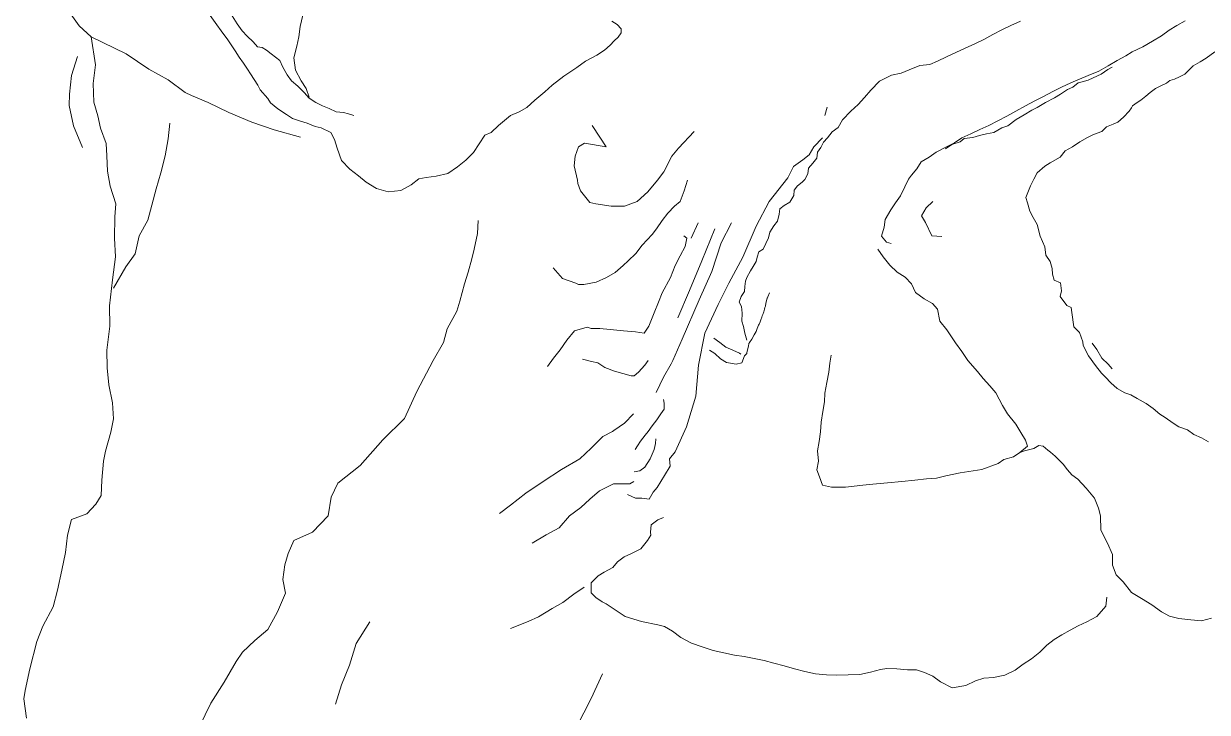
# Model space of a CAD drawing. Extents: x 683321 to 688873, y 7661944 to 7668387.
# Drawn here: x 684015.5 to 684514.3, y 7665271.7 to 7665561.9 of the extents above; entities that cross this region are included whole.
import ezdxf

# ---------------------------------------------------------------- set-up
doc = ezdxf.new("R2010")
doc.units = 0
doc.header["$MEASUREMENT"] = 0
doc.layers.add('01 CRESTA_Line', color=3, linetype='Continuous', lineweight=20)

msp = doc.modelspace()

# ---------------------------------------------------------------- linework, layer by layer
at = {"layer": '01 CRESTA_Line'}
for points in [[(684016.73, 7665269.2, 4157.71), (684015.51, 7665277.34, 4157.75), (684016.16, 7665280.89, 4157.69), (684018.14, 7665290.04, 4158.16), (684021.07, 7665301.53, 4158.08), (684023.59, 7665308.05, 4158.06), (684027.96, 7665316.16, 4159.42), (684029.73, 7665323.26, 4159.53), (684031.59, 7665331.57, 4159.66), (684033.07, 7665339.02, 4159.88), (684033.91, 7665346.34, 4159.97), (684035.62, 7665352.92, 4160.05), (684042.11, 7665355.39, 4159.76), (684045.94, 7665359.37, 4159.82), (684048.21, 7665363.13, 4159.64), (684048.38, 7665369.57, 4159.8), (684049.08, 7665377.6, 4159.93), (684049.97, 7665381.71, 4160.26), (684052.2, 7665389.8, 4160.26), (684053.3, 7665395.4, 4160.17), (684052.96, 7665402.16, 4160.13), (684051.45, 7665409.72, 4161.22), (684050.68, 7665416.84, 4161.04), (684050.59, 7665424.34, 4160.84), (684051.82, 7665434.38, 4160.84), (684051.63, 7665443.04, 4161.07), (684052.91, 7665453.91, 4161.2), (684054.14, 7665463.65, 4161.29), (684053.72, 7665471.5, 4162.27), (684053.95, 7665480.47, 4162.64), (684054.31, 7665485.95, 4162.91), (684051.99, 7665493.46, 4161.36), (684050.77, 7665499.76, 4161.51), (684050.55, 7665506.27, 4161.51), (684050.32, 7665511.44, 4162.24), (684047.82, 7665517.81, 4163.08), (684046.82, 7665523.12, 4163.63), (684045.09, 7665528.76, 4163.91), (684044.84, 7665536.66, 4163.61), (684045.77, 7665544.53, 4163.77), (684043.96, 7665556.29, 4161.78), (684038.83, 7665561.03, 4161.35), (684033.04, 7665569.33, 4159.73)], [(684263.33, 7665562.93, 4174.29), (684265.59, 7665561.55, 4174.31), (684267.3, 7665559.65, 4174.32), (684267.24, 7665558.07, 4174.32), (684266.08, 7665556.23, 4174.33), (684264.33, 7665554.68, 4174.34), (684262.59, 7665552.86, 4174.35), (684260.27, 7665550.77, 4174.44), (684257.05, 7665548.64, 4174.29), (684252.2, 7665546.08, 4174.15), (684248.59, 7665543.45, 4174.14), (684243.14, 7665539.73, 4174.04), (684238.19, 7665536, 4173.93), (684235.05, 7665533.22, 4173.94), (684230.93, 7665529.71, 4173.86), (684227.5, 7665526.54, 4173.74), (684224.25, 7665524.74, 4174.01), (684220.71, 7665523.25, 4173.84), (684215.62, 7665519.04, 4173.94), (684212.53, 7665516.09, 4173.95), (684209.87, 7665514.86, 4173.58), (684207.48, 7665511.26, 4173.76), (684204.99, 7665507.58, 4173.86), (684201.8, 7665504.35, 4173.89), (684198.31, 7665501.57, 4173.9), (684194.24, 7665498.78, 4173.9), (684189.33, 7665497.58, 4173.99), (684185.07, 7665497.11, 4173.99), (684181.98, 7665496.45, 4174.01), (684178.82, 7665493.92, 4174.02), (684174.42, 7665491.57, 4174.21), (684169.14, 7665490.99, 4174.3), (684164.23, 7665492.38, 4174.4), (684159.87, 7665495.09, 4174.4), (684156.59, 7665497.73, 4174.54), (684153, 7665500.63, 4174.59), (684149.4, 7665504.25, 4174.65), (684147.63, 7665509.4, 4174.69), (684146.52, 7665513.04, 4174.64), (684144.97, 7665516.03, 4174.65), (684140.89, 7665517.94, 4172.78), (684138.33, 7665518.54, 4172.86), (684134.93, 7665519.91, 4172.61), (684131.69, 7665520.97, 4173.51), (684128.79, 7665521.92, 4174.31), (684126.19, 7665523.61, 4173.96), (684122.59, 7665526.07, 4173.03), (684119.56, 7665528.6, 4172.24), (684118.44, 7665530.34, 4172.05), (684115.19, 7665534.05, 4171.44), (684114.13, 7665535.93, 4170.76), (684112.66, 7665538.31, 4170.31), (684111.08, 7665540.69, 4169.4), (684109.78, 7665542.66, 4168.93), (684108.16, 7665545.29, 4168.12), (684106.24, 7665547.73, 4167.43), (684104.69, 7665550.45, 4166.64), (684101.58, 7665555.08, 4165.36), (684098.73, 7665558.87, 4164.39), (684096.94, 7665561.46, 4163.67), (684094.05, 7665565.34, 4163.05)], [(684103.36, 7665565.22, 4163.84), (684105.44, 7665561.82, 4164.68), (684107.56, 7665558.91, 4165.36), (684109.74, 7665556.64, 4166.21), (684112.18, 7665554.18, 4167.5), (684113.98, 7665552.16, 4168.17), (684116.03, 7665551.9, 4169.92), (684117.81, 7665550.79, 4171.41), (684119.73, 7665549.16, 4172.69), (684123.43, 7665546.34, 4174.82), (684124.78, 7665543.63, 4175.06), (684126.58, 7665540.29, 4174.87), (684128.39, 7665537.8, 4173.81), (684131.1, 7665535.49, 4174.25), (684133.71, 7665532.82, 4174.08), (684135.81, 7665530.52, 4173.32), (684138.62, 7665528.7, 4172.95), (684141.47, 7665527.24, 4172.96), (684144.2, 7665526.08, 4172.8), (684147.14, 7665524.71, 4172.6), (684150.34, 7665524.51, 4172.66), (684152.39, 7665523.9, 4172.43), (684154.69, 7665523.24, 4172.34)], [(684133.1, 7665565.45, 4175.17), (684132.07, 7665560.65, 4175.23), (684131.49, 7665556.34, 4175.29), (684130.61, 7665552.36, 4175.29), (684129.38, 7665547.5, 4175.15), (684130.01, 7665542.31, 4175.16), (684132.5, 7665537.87, 4175.16), (684134.61, 7665534.54, 4175.15), (684135.74, 7665530.91, 4175.05)], [(684435.48, 7665562.89, 4120.27), (684431.51, 7665561.06, 4119.92), (684427.63, 7665559.28, 4119.53), (684423.88, 7665557.28, 4119.23), (684420.07, 7665555.19, 4118.98), (684416.28, 7665553.38, 4118.75), (684412.27, 7665551.63, 4118.42), (684408.36, 7665549.68, 4118.14), (684404.41, 7665547.88, 4117.83), (684400.58, 7665546.11, 4117.58), (684397.31, 7665544.75, 4117.3), (684393.09, 7665544.32, 4117.15), (684388.65, 7665542.38, 4116.89), (684385.23, 7665540.98, 4116.67), (684381.15, 7665540.15, 4116.39), (684376.15, 7665537.71, 4116.14), (684372.47, 7665533.88, 4115.85), (684369.85, 7665530.76, 4115.56), (684367.09, 7665527.85, 4115.32), (684364, 7665525.05, 4115.14), (684360.56, 7665521.44, 4114.82), (684358.68, 7665518.12, 4114.58), (684356.16, 7665516.28, 4114.3), (684354.25, 7665513.78, 4114.1), (684352.57, 7665511.95, 4113.9), (684351.38, 7665509.7, 4114.48), (684350.07, 7665507.71, 4114.18), (684349.67, 7665505.22, 4113.27), (684347.98, 7665503.13, 4112.9), (684346.28, 7665500.96, 4113.12), (684345.98, 7665498.61, 4112.73), (684344.61, 7665496.27, 4112.68), (684343.57, 7665495.06, 4111.98), (684341.58, 7665493.56, 4112.4), (684340.14, 7665491.73, 4111.96), (684339.98, 7665489.52, 4111.24), (684338.37, 7665486.69, 4110.92), (684336, 7665485.24, 4111.84), (684334.08, 7665483.89, 4112.08), (684333.83, 7665481.57, 4111.38), (684333.1, 7665478.7, 4110.54), (684331.65, 7665476.69, 4110.94), (684329.94, 7665474.08, 4111.21), (684329.3, 7665471.65, 4111.15), (684328.2, 7665469.28, 4111.03), (684327.09, 7665466.91, 4110.67), (684325.23, 7665465.75, 4111.15), (684324.61, 7665463.5, 4110.48), (684324.13, 7665461.69, 4109.74), (684322.85, 7665459.52, 4109.84), (684321.74, 7665457.69, 4110.48), (684320.24, 7665454.97, 4109.88), (684319.68, 7665453.36, 4109.37), (684319.45, 7665451.2, 4109.18), (684319.3, 7665449.05, 4108.96), (684317.8, 7665446.96, 4109.67), (684317, 7665444.51, 4110.23), (684318, 7665442.66, 4109.96), (684318.2, 7665439.88, 4109.84), (684318.13, 7665436.55, 4109.81), (684318.82, 7665434.31, 4109.53), (684319.36, 7665431.51, 4109.28), (684320.24, 7665428.58, 4109.35)], [(684504.98, 7665563.03, 4124.87), (684501.43, 7665561.07, 4124.51), (684498.26, 7665559.12, 4124.17), (684494.92, 7665556.76, 4123.8), (684491.23, 7665554.53, 4123.51), (684487.04, 7665552.14, 4123.15), (684482.55, 7665550.06, 4122.76), (684479.94, 7665548.37, 4122.3), (684476.34, 7665546.31, 4121.92), (684472.48, 7665544.07, 4121.55), (684468.49, 7665541.91, 4121.17), (684464.12, 7665540.08, 4120.9), (684460.39, 7665538.51, 4120.6), (684456.74, 7665536.93, 4120.26), (684452.8, 7665535.18, 4119.97), (684449.24, 7665533.27, 4119.67), (684445.23, 7665531.22, 4119.31), (684441.63, 7665529.34, 4119.04), (684437.59, 7665527.22, 4118.72), (684433.6, 7665525.04, 4118.33), (684429.73, 7665522.94, 4118.03), (684425.96, 7665520.93, 4117.73), (684422.2, 7665519.01, 4117.47), (684418.4, 7665517.25, 4117.18), (684414.62, 7665515.52, 4116.87), (684410.87, 7665513.76, 4116.48), (684407.69, 7665511.65, 4116.06), (684404.02, 7665509.91, 4114.91), (684399.98, 7665507.7, 4114.62), (684397.1, 7665505.68, 4114.26), (684393.62, 7665503.64, 4113.97), (684391.84, 7665500.7, 4113.71), (684389.58, 7665498.12, 4113.5), (684388.31, 7665496.35, 4113.36), (684386.77, 7665493.15, 4113.12), (684384.96, 7665489.4, 4112.82), (684382.9, 7665486.41, 4112.54), (684380.84, 7665483.42, 4112.27), (684378.55, 7665479.32, 4112.05), (684378.16, 7665476.17, 4110.7), (684377.03, 7665472.36, 4110.01), (684379.06, 7665469.76, 4109.38), (684381.07, 7665469.26, 4108.41)], [(684043.96, 7665556.29, 4161.78), (684058.69, 7665549.11, 4163.03), (684068.21, 7665542.76, 4163.62), (684076.35, 7665538.19, 4164.23), (684083.5, 7665532.83, 4164.8), (684086.28, 7665531.64, 4164.87), (684093.23, 7665528.67, 4165.56), (684101.96, 7665524.5, 4166.26), (684111.69, 7665520.33, 4167.03), (684121.02, 7665517.15, 4167.76), (684132.1, 7665514.04, 4168.69)], [(684517.45, 7665550.06, 4132.7), (684513.84, 7665547.29, 4132.38), (684511.26, 7665545.79, 4132.25), (684508.25, 7665544.14, 4132.52), (684506.68, 7665542.38, 4132.09), (684504.79, 7665540.68, 4132.5), (684502.55, 7665539.55, 4132.17), (684500.43, 7665538.51, 4131.87), (684498.52, 7665537.91, 4131.78), (684497.11, 7665536.84, 4131.72), (684494.35, 7665535.53, 4131.81), (684492.42, 7665534.55, 4131.74), (684490.2, 7665532.92, 4131.99), (684488.37, 7665531.4, 4132.24), (684486.19, 7665529.71, 4132.13), (684484.71, 7665528.72, 4131.85), (684482.81, 7665527.29, 4131.58), (684482.3, 7665526.41, 4131.46), (684481.34, 7665525.09, 4132.69), (684478.99, 7665522.52, 4132.73), (684476.49, 7665520.33, 4132.74), (684474.61, 7665519.52, 4132.75), (684471.83, 7665518.39, 4132.32), (684469.8, 7665516.42, 4132.28), (684466.33, 7665515.19, 4132.26), (684463.75, 7665513.98, 4132.33), (684460.51, 7665512.06, 4132.03), (684457.44, 7665509.94, 4131.86), (684454.33, 7665508.29, 4132), (684452.25, 7665505.63, 4131.85), (684448.08, 7665503.32, 4131.07), (684445.78, 7665501.83, 4130.99), (684442.58, 7665499.05, 4131.29), (684441.22, 7665496.41, 4132.35), (684439.74, 7665493.54, 4131.95), (684437.77, 7665488.7, 4131.83), (684438.45, 7665486.44, 4132.05), (684439.46, 7665482.83, 4130.94), (684440.95, 7665480.27, 4131.32), (684442.56, 7665477.32, 4131.22), (684443.82, 7665472.33, 4131.02), (684445.75, 7665467.92, 4131.12), (684446.17, 7665464.41, 4130.58), (684448.11, 7665461.64, 4131.52), (684448.95, 7665458.74, 4131.48), (684449.03, 7665456.34, 4130.34), (684449.69, 7665453.79, 4130.38), (684452.43, 7665452.7, 4131.39), (684452.77, 7665449.28, 4131.09), (684452.31, 7665446.95, 4130.17), (684455.08, 7665443.16, 4130.4), (684456.88, 7665442.36, 4131.55), (684457.15, 7665440.16, 4131.45), (684458, 7665434.12, 4130.28), (684460.35, 7665431.71, 4131.38), (684461.87, 7665427.9, 4130.95), (684461.96, 7665426.27, 4129.93), (684464.16, 7665421.97, 4129.95), (684467.19, 7665417.81, 4130.05), (684469.74, 7665414.62, 4130.02), (684471.31, 7665412.91, 4129.92), (684473.62, 7665410.55, 4129.91), (684476.34, 7665408.11, 4129.84), (684479.52, 7665406.39, 4130.08), (684482.04, 7665405.46, 4129.85), (684484.71, 7665403.94, 4129.71), (684488.5, 7665401.85, 4129.58), (684491.4, 7665399.68, 4129.46), (684494.2, 7665397.39, 4129.3), (684496.46, 7665395.88, 4129.34), (684499.82, 7665393.49, 4129.45), (684502.2, 7665391.98, 4129.43), (684505.85, 7665390.69, 4129.49), (684508.61, 7665388.82, 4129.51), (684511.76, 7665387.37, 4129.54), (684514.7, 7665385.66, 4129.62)], [(684040.36, 7665509.75, 4155.07), (684036.5, 7665518.82, 4155.77), (684034.69, 7665527.37, 4155.6), (684034.81, 7665532.21, 4155.53), (684035.64, 7665540.01, 4155.68), (684038.12, 7665548.07, 4157.06)], [(684403.88, 7665509.16, 4114.51), (684406.63, 7665510.95, 4114.6), (684410.09, 7665512.11, 4114.88), (684411.81, 7665513.52, 4115.12), (684415.53, 7665513.91, 4115.77), (684418.33, 7665514.72, 4116.13), (684421.22, 7665515.45, 4116.2), (684424.25, 7665516.04, 4116.29), (684427.75, 7665517.95, 4116.77), (684430.23, 7665518.83, 4116.67), (684433.75, 7665521.48, 4117.23), (684437.07, 7665523.41, 4117.12), (684440.29, 7665525.44, 4117.55), (684442.5, 7665526.5, 4117.54), (684446.1, 7665528.7, 4118.26), (684449.83, 7665530.71, 4118.44), (684452.46, 7665532.2, 4118.71), (684455.4, 7665534.09, 4119.04), (684457.57, 7665535.15, 4119.19), (684459.89, 7665536.99, 4119.55), (684461.51, 7665537.41, 4119.75), (684464.06, 7665538.06, 4119.48), (684466.18, 7665539.05, 4119.71), (684469.49, 7665540.59, 4120.07), (684472.33, 7665542.6, 4120.27), (684474.18, 7665543.6, 4120.54)], [(684354.08, 7665526.68, 4113.71), (684353.16, 7665523.18, 4114.36)], [(684077.04, 7665520.01, 4161.88), (684076.46, 7665513.41, 4161.78), (684075.07, 7665506.17, 4161.57), (684073.37, 7665498.97, 4161.44), (684071.34, 7665492.3, 4161.33), (684069.5, 7665485.43, 4161.21), (684067.82, 7665479.07, 4161.22), (684064.19, 7665472.52, 4161.2), (684062.47, 7665464.96, 4161.24), (684058.6, 7665459.38, 4161.08), (684053.41, 7665450.42, 4160.38)], [(684298, 7665516.5, 4154.9), (684291.44, 7665509.5, 4154.58), (684288.69, 7665506, 4154.37), (684285.19, 7665499.5, 4154.06), (684282.62, 7665496, 4154.1), (684278.5, 7665491, 4154.06), (684274, 7665487, 4154.09), (684268.75, 7665485, 4153.88), (684263.06, 7665485, 4153.78), (684256.62, 7665486, 4152.82), (684254.06, 7665486.5, 4153.07), (684250.13, 7665491.5, 4153.65), (684249, 7665494.5, 4153.92), (684248.81, 7665496, 4153.94), (684247.44, 7665502, 4154.73), (684247.88, 7665506, 4154.74), (684249.25, 7665510, 4155.48), (684251.88, 7665511.5, 4155.44), (684260.94, 7665510, 4159.27), (684258.25, 7665514, 4159.83), (684255.12, 7665519, 4160.75)], [(684269.88, 7665363.5, 4109.49), (684273.38, 7665362, 4109.5), (684275.94, 7665362, 4109.6), (684279.06, 7665361.5, 4109.53), (684280.81, 7665364.5, 4110.24), (684282.38, 7665366.5, 4110.51), (684285.56, 7665371.5, 4110.32), (684287.94, 7665375.5, 4110.32), (684287.69, 7665378.5, 4110.33), (684290, 7665381.5, 4110.32), (684294.81, 7665392, 4110.2), (684298.69, 7665405, 4110.23), (684299.88, 7665418, 4110.31), (684302.56, 7665431.5, 4110.44), (684308.12, 7665443.5, 4110.32), (684312.62, 7665452.5, 4110.42), (684318.56, 7665463.5, 4110.19), (684324.12, 7665476.5, 4110.15), (684329.62, 7665487, 4110.11), (684337.5, 7665497, 4110.28), (684339.92, 7665501.68, 4112.89), (684343.79, 7665504.5, 4113.18), (684346.45, 7665506.63, 4113.46), (684348.53, 7665509.94, 4113.77), (684352.07, 7665513.85, 4114.03)], [(684295.19, 7665496, 4147.56), (684293.88, 7665491.5, 4147.79), (684292.19, 7665487, 4147.22), (684289.69, 7665485, 4147.41), (684286.94, 7665482, 4147.58), (684284.62, 7665479, 4147.46), (684282.19, 7665475.5, 4147.24), (684280.31, 7665473, 4146.95), (684276.13, 7665468.5, 4146.77), (684273.44, 7665465, 4146.5), (684270.25, 7665462, 4146.65), (684268.06, 7665460, 4146.28), (684264.75, 7665457, 4146.12), (684261.12, 7665455, 4146.29), (684256.75, 7665453, 4146.56), (684251.5, 7665452, 4146.29), (684249.25, 7665452, 4146.27), (684248.12, 7665452.5, 4147.48), (684242.5, 7665454.5, 4147.87), (684238.56, 7665459, 4148.55)], [(684398.57, 7665487.03, 4104.41), (684395.82, 7665484.28, 4103.93), (684393.8, 7665480.93, 4103.39), (684395.45, 7665478.17, 4106.73), (684398.24, 7665472.45, 4105.83), (684402.37, 7665472.24, 4105.27)], [(684206.97, 7665479.01, 4162.15), (684206.75, 7665473.48, 4161.95), (684205.31, 7665466.85, 4161.99), (684204.37, 7665462.75, 4162.02), (684202.78, 7665457.16, 4162.39), (684201.3, 7665452.25, 4161.43), (684199.27, 7665444.99, 4161.4), (684198.03, 7665440.72, 4161.34), (684193.89, 7665433.29, 4161.56), (684192.38, 7665427.57, 4161.92), (684188.03, 7665419.97, 4161.39), (684181.2, 7665406.97, 4161.16), (684175.92, 7665395.47, 4161.12), (684166.9, 7665386.54, 4160.95), (684157.26, 7665375.67, 4161.07), (684147.83, 7665368.26, 4159.92), (684145.07, 7665362.34, 4159.84), (684143.82, 7665354.45, 4159.78), (684137.28, 7665347.59, 4159.85), (684129.29, 7665344.11, 4159.76), (684127, 7665338.6, 4159.44), (684125.53, 7665333.82, 4159.53), (684124.74, 7665327.64, 4159.6), (684125.82, 7665321.93, 4159.97), (684122.49, 7665314.09, 4159.89), (684118.36, 7665306.62, 4159.8), (684112.96, 7665301.98, 4159.52), (684107.77, 7665297.11, 4159.35), (684105.07, 7665293.1, 4158.04), (684099.96, 7665284.41, 4158.11), (684094.41, 7665275.62, 4158), (684089.59, 7665265.79, 4158.12)], [(684282, 7665406.5, 4122.37), (684285.06, 7665413, 4122.72), (684288.31, 7665418.5, 4122.9), (684289.06, 7665420, 4123), (684293, 7665429, 4122.63), (684300.12, 7665445.5, 4122.98), (684305.44, 7665457.5, 4122.73), (684309.44, 7665469.5, 4123.12), (684313.81, 7665478, 4122.73)], [(684306.75, 7665475.5, 4122.95), (684301.25, 7665462, 4122.97), (684296, 7665449.5, 4123.57), (684291.19, 7665438, 4122.97)], [(684299.75, 7665478, 4135.25), (684296.81, 7665471.5, 4135.58)], [(684236.25, 7665417.5, 4135.47), (684238.75, 7665421, 4135.61), (684241.56, 7665424.5, 4135.55), (684244.44, 7665428.5, 4135.73), (684247.62, 7665432.5, 4135.72), (684252.94, 7665434, 4135.45), (684254.69, 7665433.5, 4135.74), (684258.25, 7665433.5, 4135.66), (684262.69, 7665433, 4135.6), (684268.31, 7665432.5, 4135.49), (684273.25, 7665432, 4135.64), (684276.94, 7665431.5, 4135.49), (684278.94, 7665434.5, 4135.72), (684281.12, 7665440, 4135.83), (684282.94, 7665444.5, 4135.84), (684284.62, 7665448.5, 4136.24), (684288, 7665455, 4136.3), (684290, 7665460, 4136.38), (684292.12, 7665464, 4136.7), (684294.19, 7665468, 4136.73), (684294.94, 7665471.5, 4136.77), (684293.62, 7665472.5, 4137.11)], [(684435.3, 7665381.17, 4102.27), (684438.51, 7665383.85, 4102.12), (684437.7, 7665386.42, 4102.07), (684435.74, 7665389.66, 4103.16), (684433.59, 7665393.14, 4102.47), (684430.07, 7665397.44, 4102.74), (684428.01, 7665400.96, 4102.68), (684425.14, 7665406.33, 4102.9), (684422.58, 7665409.23, 4102.64), (684419.86, 7665412.41, 4102.86), (684417.45, 7665415.29, 4102.92), (684413.31, 7665420, 4103.39), (684410.84, 7665423.69, 4103.49), (684408.19, 7665427.35, 4104.61), (684404.48, 7665432.83, 4104.31), (684401.58, 7665436.52, 4104.31), (684400.53, 7665441.59, 4104.3), (684398.51, 7665444.05, 4104.29), (684394.94, 7665445.98, 4104.78), (684391.36, 7665448.63, 4105.24), (684389.58, 7665452.28, 4105.52), (684386.94, 7665455.11, 4105.79), (684383.6, 7665457.16, 4104.67), (684380.54, 7665460.17, 4104.84), (684377.63, 7665463.59, 4105.18), (684375.38, 7665466.81, 4105.25)], [(684329.74, 7665448.41, 4106.24), (684329.04, 7665446.76, 4106.2), (684328.94, 7665446.42, 4106.2), (684328.75, 7665446.17, 4106.19), (684328.2, 7665444.14, 4106.17), (684328.1, 7665442.91, 4106.15), (684327.83, 7665442.27, 4106.15), (684327.72, 7665441.59, 4106.13), (684327.41, 7665440.42, 4106.14), (684326.95, 7665439.31, 4106.12), (684326.75, 7665438.79, 4106.12), (684326.61, 7665438.19, 4106.11), (684326.09, 7665437.13, 4106.13), (684325.87, 7665436.29, 4106.17), (684325.42, 7665435.27, 4106.2), (684325.2, 7665434.79, 4106.2), (684324.54, 7665433.49, 4106.21), (684324.22, 7665432.13, 4106.7), (684323.33, 7665430.82, 4107.38), (684323.33, 7665430.81, 4107.39), (684322.39, 7665429.01, 4108.04), (684321.4, 7665427.48, 4108.88), (684321.22, 7665427.2, 4109.04), (684321.14, 7665427.09, 4109.11), (684320.89, 7665425.97, 4108.88), (684320.29, 7665423.38, 4108.37), (684320.18, 7665422.92, 4108.28), (684319.27, 7665421.91, 4108.08), (684318.18, 7665418.99, 4108.69), (684315.76, 7665418.46, 4108.5), (684311.66, 7665419.1, 4109.04), (684309.11, 7665420.63, 4108.99), (684306.78, 7665422.96, 4108.12), (684304.48, 7665424.35, 4107.4)], [(684317.75, 7665422.64, 4108.07), (684317.12, 7665423.05, 4108.13), (684314.28, 7665424.33, 4108.03), (684311.44, 7665425.62, 4107.93), (684308.88, 7665427.53, 4107.81), (684306.31, 7665429.44, 4107.69)], [(684465.78, 7665427.26, 4130.76), (684467.71, 7665424.67, 4130.97), (684469.82, 7665420.88, 4130.85), (684472.43, 7665418.35, 4130.76), (684474.12, 7665416.42, 4130.91)], [(684278.69, 7665420, 4128.23), (684277.19, 7665418, 4128.38), (684274.56, 7665415, 4128.68), (684272.69, 7665413.5, 4128.67), (684271.44, 7665413.5, 4128.83), (684267.94, 7665414.5, 4128.6), (684264.5, 7665415.5, 4128.38), (684260.44, 7665417, 4128.71), (684257.44, 7665419, 4128.95), (684254.81, 7665419.5, 4129.13), (684250.94, 7665420.5, 4129.47)], [(684355.73, 7665422.2, 4104.99), (684355.27, 7665418.87, 4104.93), (684354.73, 7665415.05, 4104.82), (684353.91, 7665410.66, 4104.73), (684353.09, 7665406.25, 4104.62), (684352.92, 7665402.49, 4104.54), (684352.3, 7665398.53, 4104.25), (684351.53, 7665394.04, 4104.08), (684351.25, 7665389.93, 4103.89), (684350.64, 7665385.89, 4103.63), (684350.05, 7665381.85, 4102.93), (684350.37, 7665377.55, 4102.43), (684349.76, 7665373.95, 4102.25), (684350.79, 7665371, 4102.39), (684352.14, 7665367.41, 4102.8), (684355.85, 7665366.64, 4103.08), (684361.82, 7665366.63, 4102.59), (684369.04, 7665367.5, 4102.64), (684373.27, 7665367.8, 4102.59), (684379.49, 7665368.47, 4102.65), (684385.6, 7665369.02, 4102.42), (684391.07, 7665369.55, 4102.74), (684395.98, 7665370.13, 4102.38), (684400.19, 7665370.34, 4102.21), (684404.08, 7665371.34, 4102.19), (684410.17, 7665372.61, 4102.28), (684419.19, 7665373.97, 4102.02), (684426.08, 7665376.5, 4102.14), (684428.51, 7665378.28, 4102.66), (684432.59, 7665379.42, 4102.35), (684435.3, 7665381.17, 4102.27), (684437.22, 7665381.9, 4102.21), (684441.13, 7665382.92, 4102.2), (684443.29, 7665384.14, 4102.19), (684445.05, 7665383.85, 4102.45), (684447.1, 7665382.22, 4102.48), (684448.25, 7665381.35, 4102.5), (684450.18, 7665379.72, 4102.97), (684453.57, 7665376.34, 4102.78), (684455.41, 7665373.89, 4101.93), (684457.15, 7665371.86, 4102.24), (684459.69, 7665369.95, 4102.02), (684463.28, 7665366.17, 4102.4), (684466.79, 7665362.02, 4101.15), (684468.44, 7665357.75, 4101.12), (684469.23, 7665354.5, 4100.82), (684469.46, 7665348.48, 4100.72), (684472.26, 7665342.99, 4100.55), (684474.31, 7665338.27, 4100.67), (684474.25, 7665333.68, 4100.65), (684475.89, 7665329.7, 4100.63), (684478.77, 7665326.7, 4100.28), (684482.34, 7665322.23, 4100.04), (684486.56, 7665319.71, 4099.86), (684490.9, 7665316.95, 4099.74), (684494.9, 7665314.1, 4099.54), (684498.34, 7665312.24, 4099.54), (684502.25, 7665311.27, 4099.81), (684507.3, 7665310.68, 4099.45), (684511.78, 7665310.31, 4099.61), (684516.07, 7665311.45, 4099.51)], [(684273.12, 7665382.5, 4118.63), (684274.19, 7665384, 4118.75), (684275.44, 7665386, 4118.92), (684277.38, 7665388.5, 4118.92), (684278.69, 7665390, 4118.92), (684280.38, 7665392.5, 4119.15), (684282.25, 7665395, 4119.43), (684284.06, 7665397.5, 4119.21), (684285.44, 7665399.5, 4118.97), (684285.44, 7665402, 4119.31), (684285.06, 7665403.5, 4119.88)], [(684216, 7665355.5, 4123.2), (684220.63, 7665359, 4122.45), (684227.06, 7665364, 4122.7), (684234.38, 7665369, 4122.81), (684242.13, 7665374, 4122.63), (684249.81, 7665378.5, 4122.19), (684254.69, 7665383, 4122.06), (684259.56, 7665388, 4122.31), (684263.56, 7665390, 4122.52), (684264.19, 7665390.5, 4121.6), (684268.62, 7665393.5, 4122.29), (684272.5, 7665397.5, 4122.42)], [(684272.69, 7665373, 4113.91), (684275.12, 7665373.5, 4113.97), (684277.31, 7665375, 4114.06), (684279.44, 7665378.5, 4114.15), (684281.25, 7665382.5, 4114.68), (684281.69, 7665385, 4114.77), (684281.88, 7665387, 4115)], [(684272.56, 7665369, 4112.05), (684270.94, 7665368, 4112.1), (684267.88, 7665368, 4112.08), (684264, 7665368, 4112.24), (684258.19, 7665365, 4112.3), (684254.06, 7665361.5, 4111.87), (684250.31, 7665358, 4111.77), (684245.5, 7665354.5, 4111.72), (684241.13, 7665349.5, 4111.78), (684235.69, 7665346.5, 4111.52), (684229.75, 7665343, 4111.59)], [(684285.14, 7665353.76, 4097.89), (684282.68, 7665352.78, 4097.96), (684279.97, 7665350.67, 4098.63), (684279.63, 7665347.64, 4097.99), (684279.83, 7665346.37, 4097.99), (684278.44, 7665344.07, 4097.63), (684275.6, 7665340.57, 4098.06), (684271.7, 7665338.63, 4097.41), (684268.53, 7665337.25, 4096.75), (684265.69, 7665335.17, 4096.31), (684263.82, 7665332.77, 4096.22), (684260.17, 7665330.83, 4096.13), (684257.52, 7665329.29, 4096.19), (684254.65, 7665326.25, 4096.36), (684254.66, 7665322.02, 4096.67), (684256.66, 7665320.16, 4096.42), (684259.26, 7665318.32, 4096.42), (684260.92, 7665317.44, 4096.61), (684269.02, 7665312.07, 4096.43), (684275.8, 7665309.95, 4096.34), (684282.77, 7665308.63, 4096.32), (684285.5, 7665307.84, 4096.49), (684288.92, 7665305.98, 4096.61), (684292.45, 7665303.22, 4096.71), (684296.98, 7665300.82, 4096.56), (684301.39, 7665299.27, 4096.3), (684306.01, 7665297.83, 4096.19), (684310.5, 7665296.72, 4096.05), (684314.97, 7665295.87, 4095.87), (684319.12, 7665295.21, 4095.85), (684323.38, 7665294.42, 4095.84), (684327.53, 7665293.6, 4095.77), (684331.65, 7665292.45, 4095.72), (684335.95, 7665291.27, 4095.56), (684340.29, 7665290.03, 4095.5), (684344.69, 7665288.91, 4095.46), (684349.21, 7665288, 4095.36), (684353.79, 7665287.53, 4095.28), (684358.12, 7665287.33, 4095.25), (684362.89, 7665287.5, 4095.23), (684367.85, 7665287.72, 4095.06), (684372.3, 7665288.6, 4094.91), (684376.61, 7665289.8, 4094.84), (684379.27, 7665290.2, 4095.75), (684383.46, 7665289.99, 4095.61), (684387.89, 7665289.65, 4095.32), (684391.75, 7665289.58, 4095.21), (684395.14, 7665288.45, 4095.12), (684398.59, 7665286.96, 4095.1), (684401.8, 7665284.5, 4095.14), (684406.78, 7665282.01, 4095.13), (684412.54, 7665283.04, 4095.24), (684416.54, 7665284.99, 4093.73), (684420.09, 7665286.08, 4093.77), (684424.15, 7665286.45, 4093.73), (684428.9, 7665287.31, 4093.79), (684433.32, 7665289.5, 4093.69), (684436.66, 7665292, 4093.87), (684440.2, 7665294.27, 4093.81), (684443.64, 7665297.13, 4093.9), (684446.63, 7665300, 4093.95), (684449.72, 7665302.37, 4094.01), (684452.95, 7665304.39, 4094.09), (684456.42, 7665306.35, 4094.15), (684459.88, 7665308.21, 4094.24), (684463.5, 7665309.87, 4094.29), (684467.77, 7665312.04, 4094.26), (684471.44, 7665316.47, 4094.25), (684471.91, 7665320.2, 4094.32)], [(684220.63, 7665307, 4095.12), (684228.06, 7665310, 4094.9), (684232.38, 7665312, 4095.05), (684238.19, 7665315.5, 4094.93), (684242.69, 7665318, 4094.96), (684247.38, 7665321.5, 4095.17), (684251.62, 7665324.5, 4095.4)], [(684146.97, 7665275.11, 4130.84), (684149.5, 7665283.34, 4131.03), (684152.82, 7665291.65, 4131.29), (684155.67, 7665300.72, 4131.69), (684161.38, 7665309.85, 4131.95)], [(684207.88, 7665210.5, 4080.61), (684212.88, 7665210.5, 4080.56), (684217.25, 7665212, 4080.19), (684218.19, 7665212.5, 4077.26), (684221.56, 7665216.5, 4077.28), (684225.25, 7665221, 4078.04), (684231.06, 7665228, 4078.57), (684234.62, 7665235.5, 4079.16), (684238.38, 7665243.5, 4079.23), (684242.31, 7665252, 4079.27), (684248.5, 7665265.5, 4079.62), (684254.63, 7665277.5, 4079.64), (684259.38, 7665288, 4079.74)]]:
    msp.add_polyline3d(points, dxfattribs=at)

doc.saveas('drawing.dxf')
